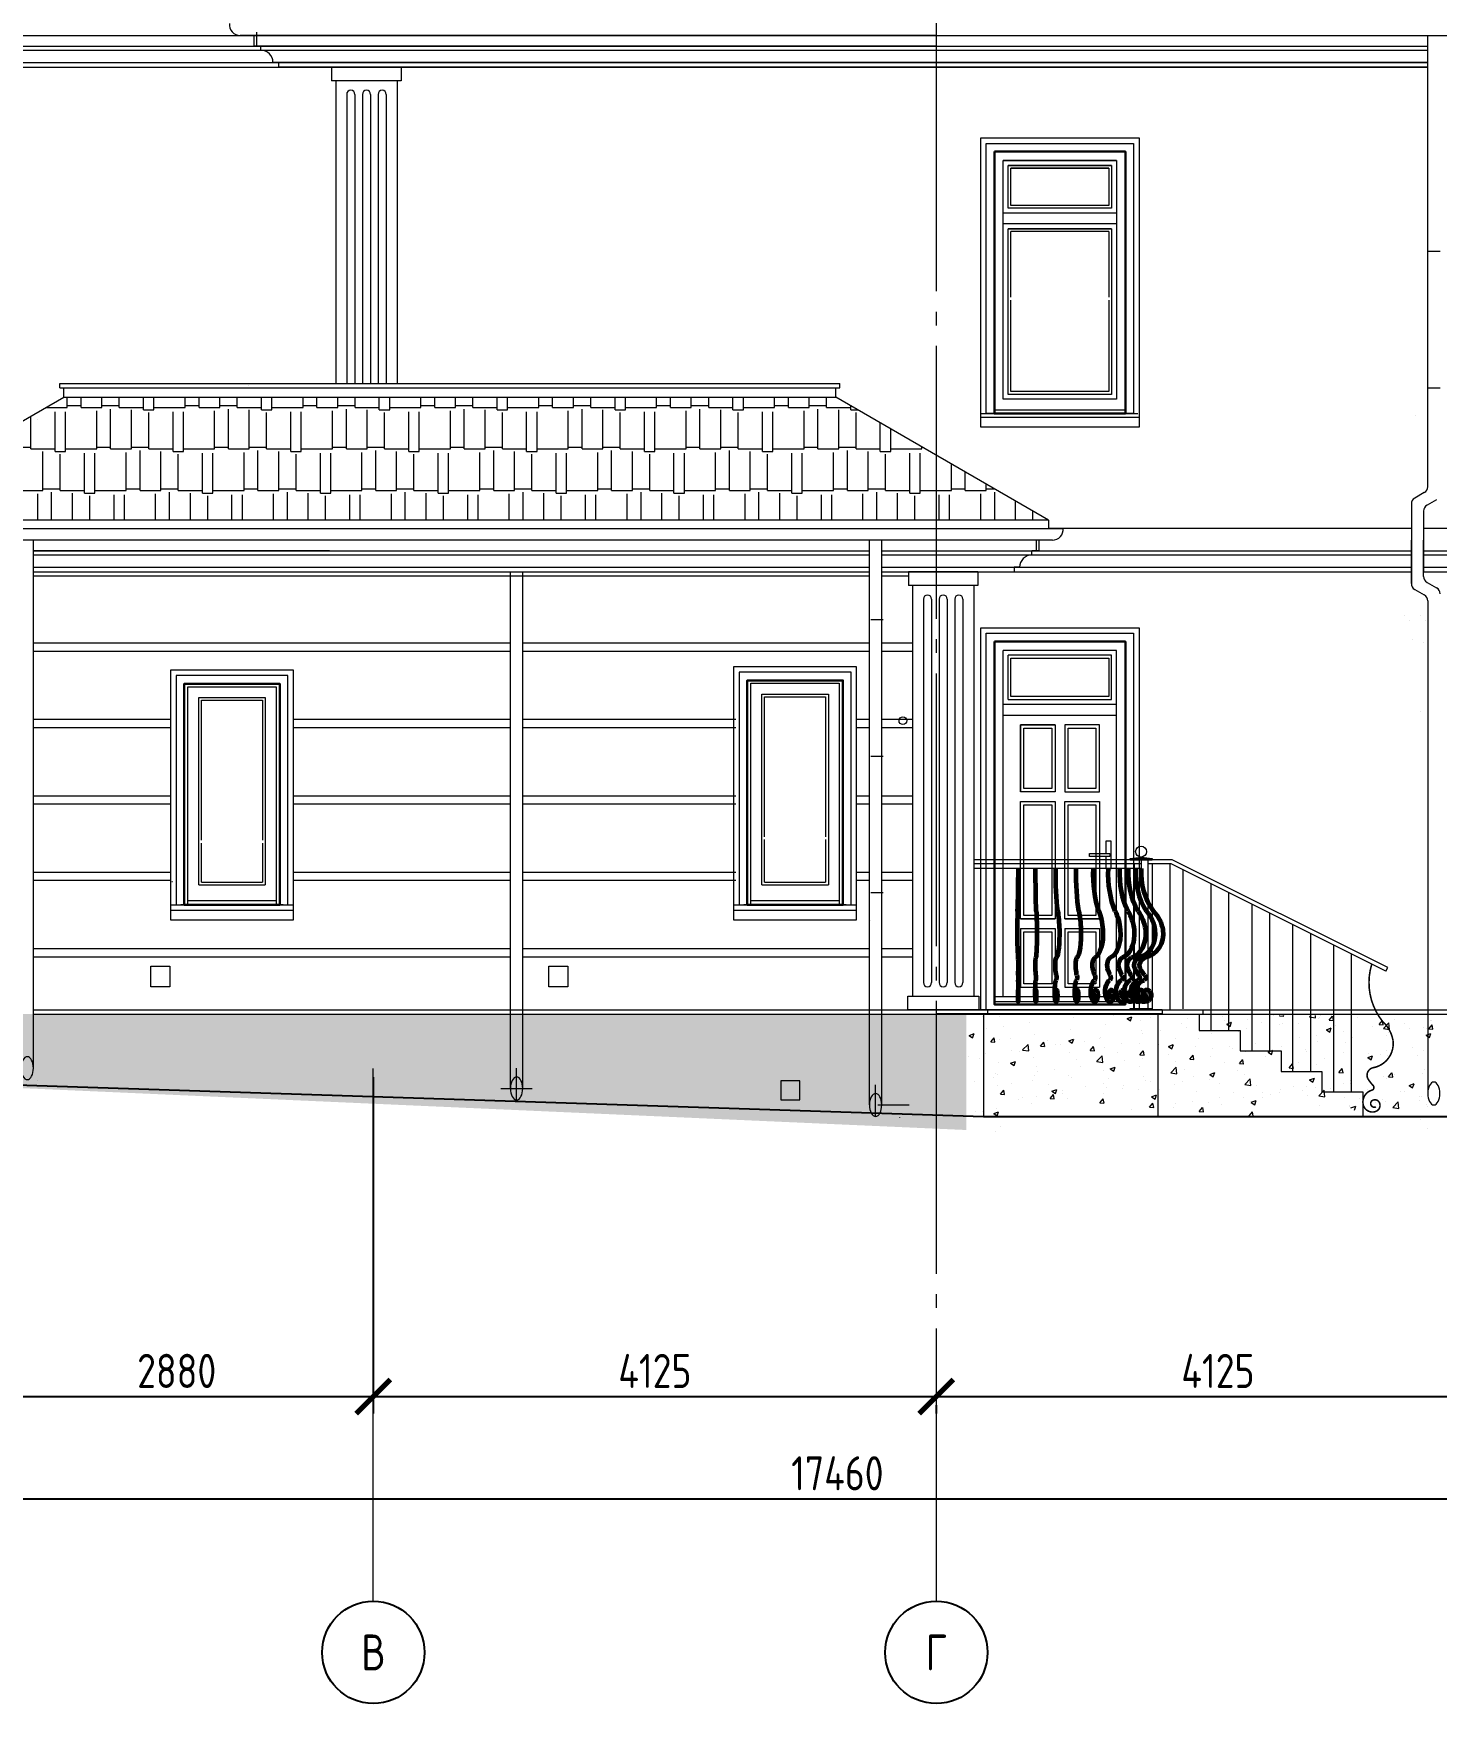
# Model space of a CAD drawing. Header units: millimetres. Extents: x -133165 to 20117, y 15722 to 63536.
# Drawn here: x -6618 to 3662, y 43231 to 55471 of the extents above; entities that cross this region are included whole.
import ezdxf
from ezdxf.enums import TextEntityAlignment as Align

# ---------------------------------------------------------------- set-up
doc = ezdxf.new("R2010")
doc.units = ezdxf.units.MM
doc.header["$PDMODE"] = 3
doc.linetypes.add('GOST2.303 5', pattern=[24, 20, -1.5, 1, -1.5])
doc.layers.get('0').update_dxf_attribs({"lineweight": 15})
doc.layers.get('DefPoints').update_dxf_attribs({"color": 41, "lineweight": 15})
for name, color, linetype, lineweight in [('axis', 7, 'GOST2.303 5', 9), ('doors', 32, 'Continuous', 15), ('friz', 173, 'Continuous', 15), ('wall', 5, 'Continuous', 60)]:
    doc.layers.add(name, color=color, linetype=linetype, lineweight=lineweight)
doc.layers.add('dim', color=250, linetype='Continuous')
doc.styles.add('GOST 2.304', font='CS_Gost2304.shx')
doc.dimstyles.new('SPDS', dxfattribs={"dimscale": 50, "dimtxt": 2.5, "dimasz": 2.5, "dimexe": 1.25, "dimexo": 0.625, "dimtad": 1, "dimdec": 0, "dimrnd": 0.001, "dimtxsty": 'GOST 2.304', "dimblk": 'ARCHTICK', "dimcen": 2.5, "dimdle": 2, "dimadec": 4, "dimazin": 2, "dimtfac": 0.75, "dimtdec": 0, "dimtmove": 1, "dimatfit": 3, "dimfxl": 1, "dimtolj": 1, "dimarcsym": 0})
pattern_1 = [(0, (-12961.47, 0), (647.7, 304.8), [152.4, -127, 177.8, -76.2, 228.6, -101.6]), (0, (-12809.07, 12.7), (647.7, 304.8), [127, -482.6, 101.6, -152.4]), (0, (-12504.27, -19.05), (647.7, 304.8), [76.2, -787.4]), (90, (-12961.47, 0), (-215.9, 304.8), [292.1, -927.1]), (90, (-12809.07, 0), (-215.9, 304.8), [285.75, -933.45]), (90, (-12682.07, 0), (-215.9, 304.8), [266.7, -952.5]), (90, (-12504.27, -19.05), (-215.9, 304.8), [292.1, -927.1]), (90, (-12428.07, -19.05), (-215.9, 304.8), [292.1, -927.1]), (90, (-12199.47, 0), (-215.9, 304.8), [279.4, -939.8])]

# ---------------------------------------------------------------- blocks, each defined once
blk = doc.blocks.new('_ArchTick')
at = {"color": 0, "linetype": 'ByBlock', "const_width": 0.15}
blk.add_lwpolyline([(-0.5, -0.5), (0.5, 0.5)], dxfattribs=at)
blk = doc.blocks.new('*D253')
at = {"layer": 'DefPoints', "color": 0, "lineweight": 0, "ltscale": 10}
for p in [(-3, 45481), (4122, 45481), (4122, 45481)]:
    blk.add_point(p, dxfattribs=at)
at = {"layer": 'dim', "color": 0, "lineweight": -2, "ltscale": 10}
for p, q in [((4122, 45544), (4122, 45606)), ((-203, 45481), (4322, 45481)), ((-3, 45419), (-3, 45356))]:
    blk.add_line(p, q, dxfattribs=at)
at = {"layer": 'dim', "color": 0, "lineweight": -2, "ltscale": 10, "xscale": 250, "yscale": 250, "zscale": 250, "rotation": 180}
blk.add_blockref('_ArchTick', (-3, 45481), dxfattribs=at)
at = {"layer": 'dim', "color": 0, "lineweight": -2, "ltscale": 10, "xscale": 250, "yscale": 250, "zscale": 250}
blk.add_blockref('_ArchTick', (4122, 45481), dxfattribs=at)
at = {"layer": 'dim', "color": 0, "ltscale": 10, "insert": (2060, 45669), "char_height": 250, "attachment_point": 5, "style": 'GOST 2.304'}
blk.add_mtext('\\A1;4125', dxfattribs=at)
blk = doc.blocks.new('A$C5A567AD7')
at = {"layer": 'wall', "color": 251, "ltscale": 100, "const_width": 10}
blk.add_lwpolyline([(89, 0, -0.185604), (4, -272, 0.164154), (-63, -391, 0.401799), (62, -567, -0.487781), (98, -637, -0.054114), (65, -680, 0.566041), (70, -710, -0.405124), (127, -804, -0.498628), (39, -842, -0.46591), (30, -781, -0.316922), (68, -776, -0.956284), (45, -817)], format="xyb", dxfattribs=at)
blk = doc.blocks.new('*D254')
at = {"layer": 'DefPoints', "color": 0, "lineweight": 0, "ltscale": 10}
for p in [(-7008, 46636), (-4128, 45481), (-4128, 45481)]:
    blk.add_point(p, dxfattribs=at)
at = {"layer": 'dim', "color": 0, "lineweight": -2, "ltscale": 10}
for p, q in [((-7008, 46573), (-7008, 45356)), ((-7208, 45481), (-3928, 45481)), ((-4128, 45419), (-4128, 45356))]:
    blk.add_line(p, q, dxfattribs=at)
at = {"layer": 'dim', "color": 0, "lineweight": -2, "ltscale": 10, "xscale": 250, "yscale": 250, "zscale": 250, "rotation": 180}
blk.add_blockref('_ArchTick', (-7008, 45481), dxfattribs=at)
at = {"layer": 'dim', "color": 0, "lineweight": -2, "ltscale": 10, "xscale": 250, "yscale": 250, "zscale": 250}
blk.add_blockref('_ArchTick', (-4128, 45481), dxfattribs=at)
at = {"layer": 'dim', "color": 0, "ltscale": 10, "insert": (-5568, 45669), "char_height": 250, "attachment_point": 5, "style": 'GOST 2.304'}
blk.add_mtext('\\A1;2880', dxfattribs=at)
blk = doc.blocks.new('*D255')
at = {"layer": 'DefPoints', "color": 0, "lineweight": 0, "ltscale": 10}
for p in [(-4128, 47885), (-3, 45481), (-3, 45481)]:
    blk.add_point(p, dxfattribs=at)
at = {"layer": 'dim', "color": 0, "lineweight": -2, "ltscale": 10}
for p, q in [((-4128, 47822), (-4128, 45356)), ((-4328, 45481), (197, 45481)), ((-3, 45419), (-3, 45356))]:
    blk.add_line(p, q, dxfattribs=at)
at = {"layer": 'dim', "color": 0, "lineweight": -2, "ltscale": 10, "xscale": 250, "yscale": 250, "zscale": 250, "rotation": 180}
blk.add_blockref('_ArchTick', (-4128, 45481), dxfattribs=at)
at = {"layer": 'dim', "color": 0, "lineweight": -2, "ltscale": 10, "xscale": 250, "yscale": 250, "zscale": 250}
blk.add_blockref('_ArchTick', (-3, 45481), dxfattribs=at)
at = {"layer": 'dim', "color": 0, "ltscale": 10, "insert": (-2065, 45669), "char_height": 250, "attachment_point": 5, "style": 'GOST 2.304'}
blk.add_mtext('\\A1;4125', dxfattribs=at)
blk = doc.blocks.new('*D945')
at = {"layer": 'DefPoints', "color": 0, "lineweight": 0, "ltscale": 10}
for p in [(-9458, 44731), (8002, 44731), (8002, 43981)]:
    blk.add_point(p, dxfattribs=at)
at = {"layer": 'dim', "color": 0, "lineweight": -2, "ltscale": 10}
for p, q in [((-9458, 44794), (-9458, 44856)), ((8002, 44044), (8002, 44856)), ((-9658, 44731), (8202, 44731))]:
    blk.add_line(p, q, dxfattribs=at)
at = {"layer": 'dim', "color": 0, "lineweight": -2, "ltscale": 10, "xscale": 250, "yscale": 250, "zscale": 250, "rotation": 180}
blk.add_blockref('_ArchTick', (-9458, 44731), dxfattribs=at)
at = {"layer": 'dim', "color": 0, "lineweight": -2, "ltscale": 10, "xscale": 250, "yscale": 250, "zscale": 250}
blk.add_blockref('_ArchTick', (8002, 44731), dxfattribs=at)
at = {"layer": 'dim', "color": 0, "ltscale": 10, "insert": (-728, 44919), "char_height": 250, "attachment_point": 5, "style": 'GOST 2.304'}
blk.add_mtext('\\A1;17460', dxfattribs=at)

msp = doc.modelspace()

# ---------------------------------------------------------------- hatches: boundary and pattern name
at = {"ltscale": 10}
h = msp.add_hatch(dxfattribs=at)
h.set_pattern_fill('AR-RSHKE', color=256, style=0)
h.set_pattern_definition(pattern_1)
h.paths.add_polyline_path([(-2.8, 52378.8), (-740.4, 52804.6), (-4127.8, 52804.6), (-4127.8, 51905), (-2.8, 51905)])
h.paths.add_polyline_path([(-4127.8, 52804.6), (-6395.1, 52804.6), (-7007.8, 52450.9), (-7007.8, 51905), (-4127.8, 51905)])
h.paths.add_polyline_path([(-7007.8, 52401.6), (-7007.8, 52450.9), (-7921.7, 51923.3, -0.1284951), (-7934.8, 51915.7), (-7953.4, 51905), (-7007.8, 51905)])
h = msp.add_hatch(dxfattribs=at)
h.set_pattern_fill('AR-RSHKE', color=256, style=0)
h.set_pattern_definition(pattern_1)
h.paths.add_polyline_path([(-2.8, 52378.8), (-2.8, 51905), (817.9, 51905)])
h = msp.add_hatch(dxfattribs=at)
h.set_pattern_fill('AR-CONC', color=256, scale=2, style=0)
h.set_pattern_definition([(50, (422576.04, -0.0007), (364.36934, -31.87817), [38.1, -419.1]), (355, (422576.04, -0.0007), (-70.48565, 382.1133), [30.48, -335.28]), (100.451, (422606.4, -2.66), (293.885, 350.23338), [32.38, -356.18]), (46.1842, (422576.04, 101.6), (542.1581, -84.08466), [57.15, -628.65]), (96.6356, (422621.2, 94.6), (474.8085, 494.8511), [48.57, -534.27]), (351.184, (422576.04, 101.6), (474.8092, 494.8502), [45.72, -502.92]), (21, (422626.84, 76.2), (303.22976, -204.53104), [38.1, -419.1]), (326, (422626.84, 76.2), (123.60406, 368.37593), [30.48, -335.28]), (71.4514, (422652.1, 59.16), (426.83298, 163.84572), [32.38, -356.18]), (37.5, (422576.04, -0.0007), (6.177207, 169.110078), [0, -331.216, 0, -340.36, 0, -336.55]), (7.5, (422576.04, -0.0007), (133.639325, 200.36115), [0, -194.056, 0, -323.596, 0, -128.27]), (327.5, (422462.76, -0.0007), (271.18119, -11.45749), [0, -127, 0, -396.24, 0, -525.78]), (317.5, (422411.96, -0.0007), (296.25836, 50.85298), [0, -165.1, 0, -263.144, 0, -373.38])])
h.paths.add_polyline_path([(-8352.8, 48284.6), (217.2, 48284.6), (217.2, 47434.6), (-8352.8, 47814.7)])

# ---------------------------------------------------------------- linework, layer by layer
for p, q in [((-8882.8, 55456.7), (10192.9, 55456.7)), ((-2.8, 55456.7), (-5102.9, 55456.7)), ((-5002.8, 55456.7), (-5002.8, 55378.2)), ((-4982.8, 55479.8), (-4982.8, 55378.2)), ((-52.8, 55456.7), (10122.2, 55456.7)), ((3596.9, 52149.3), (3596.9, 55456.7)), ((-8892.9, 55348.2), (3596.9, 55348.2)), ((-8832.8, 55378.2), (3596.9, 55378.2)), ((-2.8, 55378.2), (-5002.8, 55378.2)), ((-4952.8, 55348.2), (-4952.8, 55378.2)), ((-4952.7, 55348.2), (3596.9, 55348.2)), ((-2.8, 55378.2), (3596.9, 55378.2)), ((-2.8, 55378.2), (3596.9, 55378.2)), ((-10252.8, 55258.2), (3596.9, 55258.2)), ((-10252.8, 55224.2), (3596.9, 55224.2)), ((-4862.8, 55258.2), (-4822.8, 55258.2)), ((-2.8, 55258.2), (-4862.8, 55258.2)), ((-4822.8, 55258.2), (-4822.8, 55224.2)), ((-4822.8, 55258.2), (-4822.8, 55258.2)), ((3596.9, 55224.2), (-4822.8, 55224.2)), ((-4432.8, 55224.2), (-4432.8, 55124.2)), ((-3922.8, 55224.2), (-4432.8, 55224.2)), ((-3922.8, 55224.2), (-3922.8, 55124.2)), ((-2.8, 55258.2), (3596.9, 55258.2)), ((-2.8, 55258.2), (3596.9, 55258.2)), ((3596.9, 55258.2), (-2.8, 55258.2)), ((-3922.8, 55124.2), (-4432.8, 55124.2)), ((-4402.8, 55124.2), (-4402.8, 52904.6)), ((-3952.8, 55124.2), (-3952.8, 52904.6)), ((-4322.8, 55024.2), (-4322.8, 52904.6)), ((-4262.8, 55024.2), (-4262.8, 52904.6)), ((-4207.8, 55024.2), (-4207.8, 52904.6)), ((-4147.8, 55024.2), (-4147.8, 52904.6)), ((-4092.8, 55024.2), (-4092.8, 52904.6)), ((-4032.8, 55024.2), (-4032.8, 52904.6)), ((3686.9, 53871.9), (3596.9, 53871.9)), ((-6425.1, 52904.6), (-710.4, 52904.6)), ((-6425.1, 52874.6), (-6425.1, 52904.6)), ((-5043.9, 52893.7), (-5043.9, 52893.7)), ((-710.4, 52874.6), (-710.4, 52904.6)), ((-7953.4, 51905), (-6395.1, 52804.6)), ((-6425.1, 52874.6), (-710.4, 52874.6)), ((-6395.1, 52804.6), (-6395.1, 52874.6)), ((-6395.1, 52804.6), (-740.4, 52804.6)), ((-740.4, 52804.6), (-740.4, 52874.6)), ((817.9, 51905), (-740.4, 52804.6)), ((3686.9, 52871.9), (3596.9, 52871.9)), ((-6590, 52639.7), (-6590, 52639.2)), ((322.2, 52684.6), (1472.2, 52684.6)), ((322.2, 52659.6), (1482.2, 52659.6)), ((3506.6, 52669.2), (3506.6, 52669.2)), ((3476.9, 52022.2), (3476.9, 51439.4)), ((3571.9, 52106), (3501.9, 52065.5)), ((3661.9, 52054), (3591.9, 52013.6)), ((817.9, 51905), (-7953.4, 51905)), ((817.9, 51905), (817.9, 51843.6)), ((3566.9, 51970.3), (3566.9, 51524.6)), ((-8522.8, 51843.6), (817.9, 51843.6)), ((-8061.4, 51843.6), (925.8, 51843.6)), ((817.9, 51844.6), (3476.9, 51844.6)), ((3566.9, 51844.6), (4501.9, 51844.6)), ((847.3, 51757.1), (-7982.9, 51757.1)), ((-6617.8, 47888), (-6617.8, 51757.1)), ((-4447.8, 51678.6), (-6617.8, 51678.6)), ((-6617.8, 51678.6), (-492.8, 51678.6)), ((-6617.8, 51678.6), (-492.8, 51678.6)), ((-492.8, 47618.4), (-492.8, 51757.1)), ((-492.8, 47888), (-492.8, 51757.1)), ((-402.8, 47618.4), (-402.8, 51757.1)), ((-402.8, 47888), (-402.8, 51757.1)), ((-402.8, 51678.6), (3476.9, 51678.6)), ((-402.8, 51678.6), (-392.8, 51678.6)), ((-402.8, 51678.6), (747.2, 51678.6)), ((747.2, 51678.6), (697.2, 51678.6)), ((697.2, 51648.6), (697.2, 51678.6)), ((727.2, 51757.1), (727.2, 51678.6)), ((747.2, 51757.1), (747.2, 51678.6)), ((3476.9, 51439.4), (3476.9, 51757.1)), ((3566.9, 51491.4), (3566.9, 51757.1)), ((3566.9, 51678.6), (4451.9, 51678.6)), ((-6617.8, 51648.6), (-492.8, 51648.6)), ((-6617.8, 51648.6), (-492.8, 51648.6)), ((-6617.8, 51558.6), (-492.8, 51558.6)), ((-6617.8, 51558.6), (-492.8, 51558.6)), ((-402.8, 51648.6), (3476.9, 51648.6)), ((-402.8, 51648.6), (-392.8, 51648.6)), ((-402.8, 51648.6), (697.2, 51648.6)), ((-402.8, 51558.6), (3476.9, 51558.6)), ((-402.8, 51558.6), (-392.8, 51558.6)), ((-402.8, 51558.6), (607.2, 51558.6)), ((607.2, 51558.6), (567.2, 51558.6)), ((567.2, 51558.6), (567.2, 51524.6)), ((567.2, 51558.6), (607.2, 51558.6)), ((567.2, 51558.6), (567.2, 51558.6)), ((677.2, 51648.6), (677.2, 51648.6)), ((3566.9, 51648.6), (4451.9, 51648.6)), ((3566.9, 51558.6), (4361.9, 51558.6)), ((-6617.8, 51524.6), (-492.8, 51524.6)), ((-492.8, 51494.6), (-6617.8, 51494.6)), ((-3122.8, 47737.9), (-3122.8, 51524.6)), ((-3032.8, 47737.9), (-3032.8, 51524.6)), ((-402.8, 51524.6), (3476.9, 51524.6)), ((-402.8, 51524.6), (567.2, 51524.6)), ((-207.8, 51494.6), (-402.8, 51494.6)), ((-392.8, 51494.6), (-402.8, 51494.6)), ((-207.8, 51524.6), (-207.8, 51424.6)), ((302.2, 51524.6), (-207.8, 51524.6)), ((302.2, 51424.6), (-207.8, 51424.6)), ((-177.8, 51424.6), (-177.8, 48414.6)), ((272.2, 51424.6), (272.2, 48414.6)), ((302.2, 51524.6), (302.2, 51424.6)), ((3566.9, 51524.6), (4321.9, 51524.6)), ((3591.9, 51448.1), (3661.9, 51407.7)), ((-97.8, 51324.6), (-97.8, 48514.6)), ((-37.8, 51324.6), (-37.8, 48514.6)), ((17.2, 51324.6), (17.2, 48514.6)), ((77.2, 51324.6), (77.2, 48514.6)), ((132.2, 51324.6), (132.2, 48514.6)), ((192.2, 51324.6), (192.2, 48514.6)), ((3501.9, 51396.1), (3571.9, 51355.7)), ((3596.9, 51312.4), (3596.9, 48314.6)), ((-392.8, 51172.3), (-482.8, 51172.3)), ((3424.9, 51204.4), (3424.9, 51204.4)), ((3462, 51169.3), (3462, 51169.3)), ((3544.9, 51204.4), (3544.9, 51204.4)), ((3582, 51169.3), (3582, 51169.3)), ((-6617.8, 51004.6), (-3122.8, 51004.6)), ((-6617.8, 50944.6), (-3122.8, 50944.6)), ((-3032.8, 51004.6), (-492.8, 51004.6)), ((-3032.8, 50944.6), (-492.8, 50944.6)), ((-1554.6, 51004.6), (-492.8, 51004.6)), ((-602.8, 50944.6), (-492.8, 50944.6)), ((-402.8, 51004.6), (-177.8, 51004.6)), ((-402.8, 51004.6), (-392.8, 51004.6)), ((-402.8, 51004.6), (-392.8, 51004.6)), ((-402.8, 50944.6), (-177.8, 50944.6)), ((-402.8, 50944.6), (-392.8, 50944.6)), ((-402.8, 50944.6), (-392.8, 50944.6)), ((-302.8, 51004.6), (-177.8, 51004.6)), ((-302.8, 50944.6), (-177.8, 50944.6)), ((3483.7, 51029.4), (3483.7, 51029.4)), ((3562.8, 51008.9), (3562.8, 51008.9)), ((3603.7, 51029.4), (3603.7, 51029.4)), ((-6617.8, 50444.6), (-5612.8, 50444.6)), ((-4712.8, 50444.6), (-3122.8, 50444.6)), ((-3032.8, 50444.6), (-1472.8, 50444.6)), ((-587.8, 50444.6), (-492.8, 50444.6)), ((-402.8, 50444.6), (-177.8, 50444.6)), ((-402.8, 50444.6), (-392.8, 50444.6)), ((3544.3, 50501.5), (3544.3, 50501.5)), ((3596.2, 50438.6), (3596.2, 50438.6)), ((-6617.8, 50384.6), (-5612.8, 50384.6)), ((-4712.8, 50384.6), (-3122.8, 50384.6)), ((-3032.8, 50384.6), (-1472.8, 50384.6)), ((-587.8, 50384.6), (-492.8, 50384.6)), ((-402.8, 50384.6), (-177.8, 50384.6)), ((-402.8, 50384.6), (-392.8, 50384.6)), ((-392.8, 50172.3), (-482.8, 50172.3)), ((-6617.8, 49884.6), (-5612.8, 49884.6)), ((-6617.8, 49824.6), (-5612.8, 49824.6)), ((-4712.8, 49884.6), (-3122.8, 49884.6)), ((-4712.8, 49824.6), (-3122.8, 49824.6)), ((-3032.8, 49884.6), (-1472.8, 49884.6)), ((-3032.8, 49824.6), (-1472.8, 49824.6)), ((-587.8, 49884.6), (-492.8, 49884.6)), ((-587.8, 49824.6), (-492.8, 49824.6)), ((-402.8, 49884.6), (-177.8, 49884.6)), ((-402.8, 49884.6), (-392.8, 49884.6)), ((-402.8, 49824.6), (-177.8, 49824.6)), ((-402.8, 49824.6), (-392.8, 49824.6)), ((1547.2, 49414.9), (272.2, 49414.9)), ((1497.2, 49384.9), (272.2, 49384.9)), ((1497.2, 49350.2, -3.5), (272.2, 49350.2, -3.5)), ((1417.2, 49424.9), (1497.2, 49434.9)), ((1417.2, 49424.9), (1577.2, 49424.9)), ((1417.2, 49414.9), (1417.2, 49424.9)), ((1417.2, 49414.9), (1577.2, 49414.9)), ((1447.2, 49384.9), (1447.2, 48324.9)), ((1497.2, 49414.9), (1497.2, 49350.2)), ((1500.2, 49434.9), (1577.2, 49424.9)), ((1547.2, 49414.9), (1547.2, 48324.9)), ((1724.7, 49414.9), (1549.2, 49414.9)), ((1717.6, 49384.9), (1549.2, 49384.9)), ((1577.2, 49414.9), (1577.2, 49424.9)), ((1577.2, 49384.9), (1577.2, 48314.6)), ((1707.2, 49384.9), (1707.2, 48314.6)), ((3290.7, 48598.4), (1717.6, 49384.9)), ((3303.8, 48625.4), (1724.7, 49414.9)), ((1804, 49341.8), (1804, 48323.7)), ((-6617.8, 49324.6), (-5612.8, 49324.6)), ((-6617.8, 49264.6), (-5612.8, 49264.6)), ((-5597.8, 49254.6), (-5602.8, 49254.6)), ((-4712.8, 49324.6), (-3860.2, 49324.6)), ((-4712.8, 49324.6), (-3122.8, 49324.6)), ((-4712.8, 49264.6), (-3860.2, 49264.6)), ((-4712.8, 49264.6), (-3122.8, 49264.6)), ((-3032.8, 49324.6), (-1472.8, 49324.6)), ((-3032.8, 49264.6), (-1472.8, 49264.6)), ((-587.8, 49324.6), (-492.8, 49324.6)), ((-587.8, 49264.6), (-492.8, 49264.6)), ((-402.8, 49324.6), (-177.8, 49324.6)), ((-402.8, 49324.6), (-392.8, 49324.6)), ((-402.8, 49264.6), (-177.8, 49264.6)), ((-402.8, 49264.6), (-392.8, 49264.6)), ((2007.2, 49240.1), (2007.2, 48164.6)), ((-5612.8, 49084.6), (-4712.8, 49084.6)), ((-5512.7, 49084.6), (-4792.7, 49084.6)), ((-1487.8, 49084.6), (-587.8, 49084.6)), ((-1387.7, 49084.6), (-667.7, 49084.6)), ((-392.8, 49172.3), (-482.8, 49172.3)), ((272.2, 49094.6), (272.2, 48414.6)), ((2137.2, 49175.1), (2137.2, 48164.6)), ((2307.2, 49090.1), (2307.2, 48014.6)), ((-5612.8, 49044.6), (-4712.8, 49044.6)), ((-5612.8, 48974.6), (-4712.8, 48974.6)), ((-1487.8, 49044.6), (-587.8, 49044.6)), ((-1487.8, 48974.6), (-587.8, 48974.6)), ((-1472.8, 48974.6), (-602.8, 48974.6)), ((-483, 48969.6), (-483, 48969.6)), ((2437.2, 49025.1), (2437.2, 48014.6)), ((2607.2, 48940.1), (2607.2, 47864.6)), ((2737.2, 48875.1), (2737.2, 47864.6)), ((-6617.8, 48764.6), (-3122.8, 48764.6)), ((-6617.8, 48764.6), (-3860.2, 48764.6)), ((-3032.8, 48764.6), (-492.8, 48764.6)), ((-402.8, 48764.6), (-177.8, 48764.6)), ((-402.8, 48764.6), (-392.8, 48764.6)), ((2907.2, 48790.1), (2907.2, 47714.6)), ((3037.2, 48725.1), (3037.2, 47714.6)), ((-6617.8, 48704.6), (-3122.8, 48704.6)), ((-6617.8, 48704.6), (-3860.2, 48704.6)), ((-3032.8, 48704.6), (-492.8, 48704.6)), ((-402.8, 48704.6), (-177.8, 48704.6)), ((-402.8, 48704.6), (-392.8, 48704.6)), ((3290.7, 48598.4), (3303.8, 48625.4)), ((-6617.8, 48314.6), (372.2, 48314.6)), ((-6617.8, 48314.6), (-6587.8, 48314.6)), ((-6617.8, 48284.6), (372.2, 48284.6)), ((-6617.8, 48284.6), (-6587.8, 48284.6)), ((-2.8, 48314.6), (11407.3, 48314.6)), ((1652.2, 48284.9), (-2.8, 48284.9)), ((-2.8, 48284.6), (9562.2, 48284.6)), ((1652.2, 48314.9), (27.2, 48314.9)), ((333.4, 48264), (333.4, 48264)), ((342.2, 48284.6), (342.2, 47534.6)), ((372.2, 48314.6), (372.2, 48284.6)), ((462.5, 48270.1), (462.5, 48270.1)), ((1003.5, 48261.4), (1003.5, 48261.4)), ((1292.6, 48271.2), (1292.6, 48271.2)), ((1394.4, 48251.1), (1430, 48264.7)), ((1394.5, 48251), (1419.8, 48233.9)), ((1419.8, 48233.9), (1430.1, 48264.6)), ((1494.2, 48239.8), (1494.2, 48239.8)), ((1542.2, 48284.9), (1572.2, 48284.9)), ((1563.7, 48259.8), (1563.7, 48259.8)), ((1622.2, 47534.6), (1622.2, 48284.9)), ((1652.2, 48314.9), (1652.2, 48284.9)), ((1834.9, 48248.3), (1834.9, 48248.3)), ((1922.2, 48284.6), (1922.2, 48164.6)), ((1922.2, 48284.6), (1952.2, 48284.6)), ((1952.2, 48284.6), (1952.2, 48314.6)), ((2089.9, 48266), (2089.9, 48266)), ((2106.1, 48236.9), (2106.1, 48236.9)), ((2150.6, 48229.6), (2150.6, 48229.6)), ((2277.8, 48246.4), (2277.8, 48246.4)), ((2377.3, 48225.4), (2377.3, 48225.4)), ((2470.2, 48271.7), (2470.2, 48271.7)), ((2511.4, 48271.3), (2513.7, 48274.1)), ((2511.5, 48271.2), (2541.8, 48268.6)), ((2542.2, 48268.5), (2541.2, 48274.1)), ((2730.7, 48263.6), (2740.8, 48274.1)), ((2730.8, 48263.5), (2776, 48256.5)), ((2775.9, 48256.5), (2773.9, 48274.1)), ((2793.9, 48251), (2793.9, 48251)), ((2804.2, 48256.2), (2804.2, 48256.2)), ((2812.5, 48270.7), (2812.5, 48270.7)), ((2875.8, 48239.4), (2900.2, 48268.6)), ((2875.8, 48239.4), (2906.2, 48236.7)), ((2906.6, 48236.6), (2900.7, 48268.5)), ((3083.7, 48259.3), (3083.7, 48259.3)), ((3240.1, 48207.5), (3264.6, 48236.7)), ((3270.9, 48204.7), (3265, 48236.6)), ((3354.9, 48247.8), (3354.9, 48247.8)), ((3596.9, 48322.7), (3596.9, 47702.1)), ((3617.3, 48240), (3617.3, 48240)), ((3626.1, 48236.4), (3626.1, 48236.4)), ((237.5, 48127.9), (273.1, 48141.6)), ((237.6, 48127.8), (262.9, 48110.8)), ((262.9, 48110.8), (273.2, 48141.5)), ((270.8, 48115.6), (270.8, 48115.6)), ((363.1, 48177.1), (363.1, 48177.1)), ((395.7, 48080.4), (420.1, 48109.6)), ((426.5, 48077.7), (420.6, 48109.5)), ((490.2, 48193.8), (490.2, 48193.8)), ((542, 48104.2), (542, 48104.2)), ((682.6, 48219.1), (682.6, 48219.1)), ((712.9, 48133.5), (712.9, 48133.5)), ((976.7, 48171.6), (976.7, 48171.6)), ((1189.4, 48103.1), (1189.4, 48103.1)), ((1201.2, 48113.5), (1201.2, 48113.5)), ((1237.6, 48207.3), (1237.6, 48207.3)), ((1497.4, 48164.3), (1497.4, 48164.3)), ((1510.2, 48145.3), (1510.2, 48145.3)), ((1637.4, 48162.1), (1637.4, 48162.1)), ((1751.8, 48108.8), (1751.8, 48108.8)), ((1793.7, 48215.2), (1793.7, 48215.2)), ((1829.8, 48187.4), (1829.8, 48187.4)), ((1915.4, 48103.7), (1915.4, 48103.7)), ((1922.2, 48164.6), (2222.2, 48164.6)), ((2012.7, 48144.6), (2012.7, 48144.6)), ((2124.5, 48210.4), (2160, 48224.1)), ((2124.6, 48210.3), (2149.8, 48193.2)), ((2149.9, 48193.2), (2160.2, 48223.9)), ((2211.7, 48154.5), (2211.7, 48154.5)), ((2222.2, 48164.6), (2222.2, 48014.6)), ((2269.2, 48177.1), (2269.2, 48177.1)), ((2507.9, 48205.4), (2507.9, 48205.4)), ((2533.1, 48215.2), (2533.1, 48215.2)), ((2648.5, 48213.9), (2648.5, 48213.9)), ((2657.4, 48113.6), (2657.4, 48113.6)), ((2784.6, 48130.3), (2784.6, 48130.3)), ((2854.5, 48169.7), (2890.1, 48183.4)), ((2854.6, 48169.6), (2879.9, 48152.6)), ((2879.9, 48152.6), (2890.2, 48183.3)), ((2919.6, 48202.5), (2919.6, 48202.5)), ((2976.9, 48155.7), (2976.9, 48155.7)), ((3044.3, 48114.4), (3044.3, 48114.4)), ((3190.8, 48191), (3190.8, 48191)), ((3240.2, 48207.5), (3270.6, 48204.8)), ((3272.9, 48179.5), (3312.4, 48220.8)), ((3273, 48179.4), (3318.1, 48172.4)), ((3294.5, 48129.3), (3294.5, 48129.3)), ((3297.8, 48197.9), (3297.8, 48197.9)), ((3308.2, 48152.5), (3308.2, 48152.5)), ((3318.1, 48172.4), (3312.5, 48220.6)), ((3424.9, 48214.6), (3424.9, 48214.6)), ((3462, 48179.6), (3462, 48179.6)), ((3569, 48188.2), (3569, 48188.2)), ((3584.6, 48129), (3620.2, 48142.7)), ((3584.7, 48128.9), (3610, 48111.9)), ((3590.7, 48180.1), (3590.7, 48180.1)), ((3604.5, 48175.7), (3629, 48204.8)), ((3604.6, 48175.6), (3634.9, 48173)), ((3610, 48111.9), (3620.3, 48142.6)), ((3635.3, 48172.9), (3629.4, 48204.7)), ((356.6, 47993.5), (356.6, 47993.5)), ((395.7, 48080.4), (426.1, 48077.7)), ((456.3, 48100.9), (456.3, 48100.9)), ((549, 48018.8), (549, 48018.8)), ((608.7, 48011.8), (608.7, 48011.8)), ((629.4, 48021), (669, 48062.2)), ((629.5, 48020.9), (674.7, 48013.9)), ((674.6, 48013.9), (669, 48062.1)), ((760, 48048.6), (784.5, 48077.8)), ((760.1, 48048.5), (790.5, 48045.9)), ((790.8, 48045.8), (785, 48077.6)), ((813.2, 48092.7), (813.2, 48092.7)), ((869.8, 48061), (869.8, 48061)), ((904.9, 48062.6), (904.9, 48062.6)), ((967.6, 48087.2), (1003.1, 48100.9)), ((967.7, 48087.1), (992.9, 48070.1)), ((970.6, 48002.4), (970.6, 48002.4)), ((993, 48070.1), (1003.3, 48100.8)), ((997, 48077.8), (997, 48077.8)), ((1084.4, 48081.2), (1084.4, 48081.2)), ((1124.4, 48016.7), (1148.9, 48045.9)), ((1124.5, 48016.6), (1154.8, 48014)), ((1155.2, 48013.9), (1149.3, 48045.8)), ((1231.4, 48038.2), (1231.4, 48038.2)), ((1322.9, 48001.9), (1322.9, 48001.9)), ((1355.6, 48069.8), (1355.6, 48069.8)), ((1488, 48070.7), (1488, 48070.7)), ((1488.8, 47984.8), (1513.3, 48014)), ((1488.8, 47984.8), (1519.2, 47982.1)), ((1519.6, 47982), (1513.7, 48013.9)), ((1619.2, 48052.8), (1619.2, 48052.8)), ((1626.7, 48058.3), (1626.7, 48058.3)), ((1696.2, 47987), (1696.2, 47987)), ((1697.6, 48046.6), (1733.2, 48060.2)), ((1697.7, 48046.4), (1723, 48029.4)), ((1723.1, 48029.4), (1733.4, 48060.1)), ((1853.1, 47952.9), (1877.6, 47982.1)), ((1883.9, 47950.2), (1878.1, 47982)), ((1897.9, 48046.9), (1897.9, 48046.9)), ((2017, 48029.3), (2017, 48029.3)), ((2144.2, 48046), (2144.2, 48046)), ((2169.1, 48035.4), (2169.1, 48035.4)), ((2222.2, 48014.6), (2522.2, 48014.6)), ((2263.1, 48008), (2263.1, 48008)), ((2336.6, 48071.4), (2336.6, 48071.4)), ((2427.7, 48005.9), (2463.3, 48019.5)), ((2427.8, 48005.8), (2453.1, 47988.7)), ((2440.3, 48024), (2440.3, 48024)), ((2453.1, 47988.7), (2463.4, 48019.4)), ((2522.2, 48014.6), (2522.2, 47864.6)), ((2526.9, 48046.1), (2526.9, 48046.1)), ((2701.9, 48027.6), (2701.9, 48027.6)), ((2711.5, 48012.5), (2711.5, 48012.5)), ((2787.7, 48081.9), (2787.7, 48081.9)), ((2982.6, 48001), (2982.6, 48001)), ((2998.2, 48078.4), (2998.2, 48078.4)), ((3164.1, 47997.5), (3164.1, 47997.5)), ((3253.8, 47989.6), (3253.8, 47989.6)), ((3291.3, 48014.3), (3291.3, 48014.3)), ((3302, 47983.4), (3302, 47983.4)), ((3483.7, 48039.6), (3483.7, 48039.6)), ((3562.8, 48019.1), (3562.8, 48019.1)), ((-3077.8, 47655.3), (-3077.8, 47886.7)), ((229.4, 47976.7), (229.4, 47976.7)), ((312.4, 47960.9), (312.4, 47960.9)), ((450.1, 47931.8), (450.1, 47931.8)), ((540.7, 47923.4), (576.3, 47937.1)), ((540.8, 47923.3), (566.1, 47906.2)), ((566.2, 47906.2), (576.5, 47936.9)), ((706.7, 47964.4), (706.7, 47964.4)), ((730.4, 47900.2), (730.4, 47900.2)), ((736.2, 47860.7), (736.2, 47860.7)), ((863.4, 47877.4), (863.4, 47877.4)), ((1026.6, 47951.1), (1026.6, 47951.1)), ((1055.8, 47902.7), (1055.8, 47902.7)), ((1171.6, 47936.9), (1211.2, 47978.2)), ((1171.7, 47936.8), (1216.9, 47929.8)), ((1216.8, 47929.8), (1211.2, 47978)), ((1225.2, 47869.1), (1225.2, 47869.1)), ((1270.8, 47882.7), (1306.4, 47896.4)), ((1270.9, 47882.6), (1296.2, 47865.6)), ((1296.2, 47865.5), (1306.5, 47896.2)), ((1376.6, 47945), (1376.6, 47945)), ((1481.8, 47901.6), (1481.8, 47901.6)), ((1503.8, 47961.7), (1503.8, 47961.7)), ((1713.8, 47852.8), (1753.3, 47894.1)), ((1745.6, 47939.7), (1745.6, 47939.7)), ((1758.9, 47845.7), (1753.3, 47894)), ((1813.2, 47875), (1813.2, 47875)), ((1853.2, 47952.9), (1883.6, 47950.2)), ((2006.5, 47975.5), (2006.5, 47975.5)), ((2109.4, 47925.9), (2109.4, 47925.9)), ((2202.9, 47871), (2202.9, 47871)), ((2217.5, 47921.1), (2242, 47950.2)), ((2217.6, 47921), (2247.9, 47918.4)), ((2248.3, 47918.3), (2242.4, 47950.1)), ((2405.7, 47976.7), (2405.7, 47976.7)), ((2520.7, 47877), (2520.7, 47877)), ((2522.2, 47864.6), (2822.2, 47864.6)), ((2523.7, 47913.2), (2523.7, 47913.2)), ((2581.9, 47889.2), (2606.4, 47918.4)), ((2581.9, 47889.1), (2612.3, 47886.5)), ((2612.7, 47886.4), (2606.8, 47918.2)), ((2650.9, 47930), (2650.9, 47930)), ((2781.6, 47912.7), (2781.6, 47912.7)), ((2822.2, 47864.6), (2822.2, 47714.6)), ((2843.3, 47955.3), (2843.3, 47955.3)), ((2946.2, 47857.3), (2970.7, 47886.5)), ((2977, 47854.5), (2971.2, 47886.4)), ((3038.2, 47945.3), (3038.2, 47945.3)), ((3157.8, 47965.2), (3193.3, 47978.8)), ((3157.9, 47965.1), (3183.1, 47948)), ((3183.2, 47948), (3193.5, 47978.7)), ((3525, 47978.1), (3525, 47978.1)), ((3569.7, 47877), (3569.7, 47877)), ((-6587.8, 47795.1), (-6587.8, 47794.7)), ((-3192.3, 47737.9), (-2963.2, 47737.9)), ((-447.8, 47534.6), (-447.8, 47766)), ((279, 47787.8), (279, 47787.8)), ((415.4, 47818.4), (415.4, 47818.4)), ((434.1, 47849.4), (434.1, 47849.4)), ((443.1, 47844.6), (443.1, 47844.6)), ((443.9, 47762.7), (443.9, 47762.7)), ((550.2, 47776.3), (550.2, 47776.3)), ((700.5, 47795.2), (700.5, 47795.2)), ((714.3, 47833.1), (714.3, 47833.1)), ((821.4, 47764.9), (821.4, 47764.9)), ((964.4, 47833.3), (964.4, 47833.3)), ((985.5, 47821.7), (985.5, 47821.7)), ((1092.6, 47753.4), (1092.6, 47753.4)), ((1220.7, 47773.3), (1220.7, 47773.3)), ((1242.9, 47744.6), (1242.9, 47744.6)), ((1256.6, 47810.2), (1256.6, 47810.2)), ((1363.7, 47742), (1363.7, 47742)), ((1370.1, 47761.4), (1370.1, 47761.4)), ((1516.9, 47824.2), (1516.9, 47824.2)), ((1527.8, 47798.7), (1527.8, 47798.7)), ((1562.5, 47786.7), (1562.5, 47786.7)), ((1713.8, 47852.7), (1759, 47845.7)), ((1739.5, 47770.6), (1739.5, 47770.6)), ((1799, 47787.3), (1799, 47787.3)), ((1883.3, 47828.9), (1883.3, 47828.9)), ((2000.3, 47806.4), (2000.3, 47806.4)), ((2000.9, 47842), (2036.4, 47855.7)), ((2001, 47841.9), (2026.2, 47824.9)), ((2010.5, 47845.7), (2010.5, 47845.7)), ((2026.3, 47824.9), (2036.6, 47855.6)), ((2070.2, 47775.8), (2070.2, 47775.8)), ((2255.9, 47768.7), (2295.5, 47810)), ((2256, 47768.6), (2301.2, 47761.6)), ((2256.9, 47838.9), (2256.9, 47838.9)), ((2301.1, 47761.6), (2295.5, 47809.9)), ((2341.4, 47764.4), (2341.4, 47764.4)), ((2612.5, 47752.9), (2612.5, 47752.9)), ((2709.7, 47754.9), (2709.7, 47754.9)), ((2730.9, 47801.3), (2766.5, 47815)), ((2731, 47801.2), (2756.3, 47784.2)), ((2756.3, 47784.2), (2766.6, 47814.9)), ((2775.4, 47743.6), (2775.4, 47743.6)), ((2883.7, 47741.5), (2883.7, 47741.5)), ((2946.3, 47857.3), (2976.7, 47854.6)), ((2977.2, 47775.3), (2977.2, 47775.3)), ((3030.5, 47797.2), (3030.5, 47797.2)), ((3032, 47776.2), (3032, 47776.2)), ((3157.7, 47813.9), (3157.7, 47813.9)), ((3273.5, 47826.2), (3273.5, 47826.2)), ((3295.8, 47814.2), (3295.8, 47814.2)), ((3310.6, 47825.4), (3335.1, 47854.6)), ((3310.7, 47825.4), (3341, 47822.7)), ((3341.4, 47822.6), (3335.5, 47854.5)), ((3350.1, 47839.3), (3350.1, 47839.3)), ((3461, 47760.7), (3496.5, 47774.3)), ((3461.1, 47760.5), (3486.4, 47743.5)), ((3486.4, 47743.5), (3496.7, 47774.2)), ((3556.7, 47850), (3556.7, 47850)), ((-431.9, 47618.4), (-202.9, 47618.4)), ((466.1, 47698.3), (490.6, 47727.5)), ((466.2, 47698.3), (496.6, 47695.6)), ((496.9, 47695.6), (491.1, 47727.4)), ((602.6, 47660.3), (602.6, 47660.3)), ((628.1, 47671.6), (628.1, 47671.6)), ((694.4, 47626.1), (694.4, 47626.1)), ((729.7, 47677), (729.7, 47677)), ((830.5, 47666.5), (855, 47695.6)), ((830.6, 47666.4), (861, 47663.8)), ((844, 47718.9), (879.5, 47732.5)), ((844.1, 47718.7), (869.3, 47701.7)), ((861.3, 47663.7), (855.4, 47695.5)), ((869.4, 47701.7), (879.7, 47732.4)), ((922.1, 47702.4), (922.1, 47702.4)), ((924.4, 47722.5), (924.4, 47722.5)), ((958.2, 47664.2), (958.2, 47664.2)), ((1194.9, 47634.6), (1219.4, 47663.8)), ((1195, 47634.5), (1225.3, 47631.9)), ((1219, 47700), (1219, 47700)), ((1225.7, 47631.8), (1219.8, 47663.6)), ((1475.6, 47732.5), (1475.6, 47732.5)), ((1559.3, 47602.7), (1583.7, 47631.9)), ((1574, 47678.2), (1609.6, 47691.8)), ((1574.1, 47678.1), (1599.4, 47661)), ((1590, 47599.9), (1584.2, 47631.8)), ((1599.4, 47661), (1609.7, 47691.7)), ((1634.9, 47730.5), (1634.9, 47730.5)), ((1749.7, 47628.6), (1749.7, 47628.6)), ((1876.9, 47645.3), (1876.9, 47645.3)), ((1906.1, 47719.1), (1906.1, 47719.1)), ((1994.1, 47637.3), (1994.1, 47637.3)), ((2069.3, 47670.6), (2069.3, 47670.6)), ((2088.5, 47622.8), (2088.5, 47622.8)), ((2177.3, 47707.6), (2177.3, 47707.6)), ((2250.7, 47669.8), (2250.7, 47669.8)), ((2304.1, 47637.5), (2339.7, 47651.2)), ((2304.2, 47637.4), (2329.5, 47620.3)), ((2329.5, 47620.3), (2339.8, 47651)), ((2384.7, 47673.6), (2384.7, 47673.6)), ((2390.1, 47712.9), (2390.1, 47712.9)), ((2448.5, 47696.1), (2448.5, 47696.1)), ((2514.6, 47707.9), (2514.6, 47707.9)), ((2517.3, 47729.6), (2517.3, 47729.6)), ((2681, 47724.5), (2681, 47724.5)), ((2719.7, 47684.7), (2719.7, 47684.7)), ((2798.1, 47684.7), (2837.6, 47725.9)), ((2798.2, 47684.5), (2843.3, 47677.5)), ((2822.2, 47714.6), (3122.2, 47714.6)), ((2843.3, 47677.5), (2837.7, 47725.8)), ((2990.8, 47673.2), (2990.8, 47673.2)), ((3024, 47613.6), (3024, 47613.6)), ((3099, 47663.8), (3099, 47663.8)), ((3122.2, 47714.6), (3122.2, 47534.6)), ((3154.9, 47730), (3154.9, 47730)), ((3216.4, 47638.9), (3216.4, 47638.9)), ((3262, 47661.8), (3262, 47661.8)), ((3289.7, 47645.1), (3289.7, 47645.1)), ((3340.2, 47600.6), (3379.8, 47641.8)), ((3385.4, 47593.5), (3379.8, 47641.7)), ((3395.2, 47714.6), (3395.2, 47714.6)), ((3426.1, 47718.5), (3426.1, 47718.5)), ((3533.2, 47650.3), (3533.2, 47650.3)), ((3537.3, 47681.1), (3537.3, 47681.1)), ((3550.5, 47680.9), (3550.5, 47680.9)), ((3589.2, 47620.6), (3589.2, 47620.6)), ((-272.8, 47525.4), (-272.8, 47525)), ((-272.8, 47525.4), (-272.8, 47525)), ((281.7, 47568.1), (281.7, 47568.1)), ((331.9, 47570.8), (331.9, 47570.8)), ((342, 47536.4), (342, 47536.4)), ((417.1, 47555), (452.7, 47568.7)), ((417.2, 47554.9), (442.5, 47537.9)), ((437.8, 47593.6), (437.8, 47593.6)), ((442.6, 47537.9), (452.9, 47568.6)), ((1428.9, 47586.3), (1428.9, 47586.3)), ((1559.3, 47602.7), (1589.7, 47600)), ((1733.3, 47601.5), (1733.3, 47601.5)), ((1923.6, 47570.8), (1948.1, 47600)), ((1923.7, 47570.8), (1954.1, 47568.1)), ((1954.4, 47568), (1948.5, 47599.9)), ((2288, 47538.9), (2312.5, 47568.1)), ((2318.8, 47536.2), (2312.9, 47568)), ((2802.7, 47612.9), (2802.7, 47612.9)), ((3025.8, 47607), (3025.8, 47607)), ((3034.1, 47596.8), (3069.7, 47610.5)), ((3059.6, 47579.7), (3069.9, 47610.3)), ((3340.3, 47600.4), (3385.5, 47593.4)), ((3544.3, 47511.8), (3544.3, 47511.8)), ((3596.9, 47609.2), (3596.9, 47608.7)), ((431.6, 47424.5), (431.6, 47424.5)), ((468.9, 47459.9), (468.9, 47459.9)), ((3596.2, 47448.9), (3596.2, 47448.9))]:
    msp.add_line(p, q, dxfattribs=at)
for points in [[(1417.2, 49424.9), (1577.2, 49424.9), (1577.2, 49414.9), (1417.2, 49414.9)], [(-5757.8, 48634.6), (-5617.8, 48634.6), (-5617.8, 48484.6), (-5757.8, 48484.6)], [(-2842.8, 48634.6), (-2702.8, 48634.6), (-2702.8, 48484.6), (-2842.8, 48484.6)], [(-212.8, 48414.6), (307.2, 48414.6), (307.2, 48314.6), (-212.8, 48314.6)], [(1417.2, 48324.9), (1577.2, 48324.9), (1577.2, 48314.9), (1417.2, 48314.9)], [(-1142.8, 47654.6), (-1002.8, 47654.6), (-1002.8, 47794.6), (-1142.8, 47794.6)]]:
    msp.add_lwpolyline(points, close=True, dxfattribs=at)
at = {"ltscale": 10, "const_width": 11.5}
msp.add_lwpolyline([(3187.1, 48650.2, 0.2477647), (3265.4, 48231.4, -0.1641541), (3342.2, 48094, -0.401799), (3198.8, 47891.6, 0.4877809), (3157.6, 47811.8, 0.054114), (3195.7, 47762.4, -0.5660408), (3189.7, 47727, 0.4051239), (3124.5, 47619.4, 0.498628), (3225.7, 47575.4, 0.4659096), (3235.3, 47646.3, 0.3169223), (3191.9, 47651.6, 0.9562841), (3218.2, 47604)], format="xyb", dxfattribs=at)
at = {"ltscale": 10}
for centre, radius in [((-247.8, 50434.6), 28.5), ((1497.2, 49474.9), 40)]:
    msp.add_circle(centre, radius, dxfattribs=at)
for centre, radius, start, end in [((-5102.9, 55535.5), 78.9, 174.43397, 270), ((-4952.8, 55258.2), 90, 0, 90), ((-4292.8, 55024.2), 30, 0, 180), ((-4177.8, 55024.2), 30, 0, 180), ((-4062.8, 55024.2), 30, 0, 180), ((3546.9, 52149.3), 50, 300, 360), ((3526.9, 52022.2), 50, 120, 180), ((3616.9, 51970.3), 50, 120, 180), ((847.3, 51836), 78.9, 270, 5.56603), ((697.2, 51558.6), 90, 90, 180), ((3526.9, 51439.4), 50, 180, 240), ((3616.9, 51491.4), 50, 180, 240), ((3636.9, 51364.4), 50, 0, 60), ((-67.8, 51324.6), 30, 0, 180), ((47.2, 51324.6), 30, 0, 180), ((162.2, 51324.6), 30, 0, 180), ((3546.9, 51312.4), 50, 0, 60), ((-67.8, 48514.6), 30, 180, 0), ((47.2, 48514.6), 30, 180, 0), ((162.2, 48514.6), 30, 180, 0)]:
    msp.add_arc(centre, radius, start, end, dxfattribs=at)
at = {"ltscale": 10, "extrusion": (0, 0, -1)}
for centre in [(-6662.8, 47888), (-3077.8, 47739), (3641.9, 47702.1), (-447.8, 47618.4)]:
    msp.add_ellipse(centre, major_axis=(0, 83.7), ratio=0.5374582, start_param=3.1415927, end_param=9.424778, dxfattribs=at)
at = {"layer": 'axis', "color": 147, "lineweight": 0, "ltscale": 100}
for p, q in [((-2.8, 43981.2), (-2.8, 58562.8)), ((-4127.8, 43981.2), (-4127.8, 47884.6))]:
    msp.add_line(p, q, dxfattribs=at)
at = {"layer": 'axis', "color": 3, "linetype": 'Continuous', "lineweight": 25, "ltscale": 75}
for centre in [(-4127.8, 43606.2), (-2.8, 43606.2)]:
    msp.add_circle(centre, 375, dxfattribs=at)
at = {"layer": 'doors', "ltscale": 100}
for p, q in [((1317.2, 54539.6), (487.2, 54539.6)), ((1281.2, 54503.6), (523.2, 54503.6)), ((1261.2, 54483.6), (543.2, 54483.6)), ((1317.2, 54154.6), (487.2, 54154.6)), ((1281.2, 54190.6), (523.2, 54190.6)), ((1281.2, 54190.6), (523.2, 54190.6)), ((1261.2, 54210.6), (543.2, 54210.6)), ((1261.2, 54210.6), (543.2, 54210.6)), ((1317.2, 54074.6), (487.2, 54074.6)), ((1281.2, 54038.6), (523.2, 54038.6)), ((1281.2, 54038.6), (523.2, 54038.6)), ((1261.2, 54018.6), (543.2, 54018.6)), ((1261.2, 54018.6), (543.2, 54018.6)), ((1317.2, 52789.6), (487.2, 52789.6)), ((1281.2, 52825.6), (523.2, 52825.6)), ((1261.2, 52845.6), (543.2, 52845.6)), ((487.2, 48410.6), (487.2, 50949.6)), ((1317.2, 50949.6), (487.2, 50949.6)), ((1317.2, 48410.6), (1317.2, 50949.6)), ((523.2, 50590.6), (523.2, 50913.6)), ((1281.2, 50913.6), (523.2, 50913.6)), ((1281.2, 50590.6), (1281.2, 50913.6)), ((487.2, 50554.6), (1317.2, 50554.6)), ((523.2, 50590.6), (1281.2, 50590.6)), ((487.2, 50474.6), (1317.2, 50474.6)), ((867.2, 50404.6), (867.2, 49912.6)), ((937.2, 49912.6), (1191.2, 49912.6)), ((-5406.8, 49230.6), (-4918.8, 49230.6)), ((-5386.8, 49250.6), (-4938.8, 49250.6)), ((-1281.8, 49230.6), (-793.8, 49230.6)), ((-1261.8, 49250.6), (-813.8, 49250.6)), ((-4787.8, 49084.6), (-5537.8, 49084.6)), ((-4838.8, 49114.6), (-5486.8, 49114.6)), ((-662.8, 49084.6), (-1412.8, 49084.6)), ((-713.8, 49114.6), (-1361.8, 49114.6)), ((613.2, 48912.6), (867.2, 48912.6)), ((867.2, 48912.6), (867.2, 48480.6)), ((937.2, 48912.6), (1191.2, 48912.6)), ((937.2, 48912.6), (937.2, 48480.6)), ((1191.2, 48912.6), (1191.2, 48480.6)), ((1372.2, 48410.6), (432.2, 48410.6)), ((1372.2, 48374.6), (432.2, 48374.6))]:
    msp.add_line(p, q, dxfattribs=at)
for points in [[(487.2, 54154.6), (487.2, 54539.6), (1317.2, 54539.6), (1317.2, 54154.6)], [(523.2, 54190.6), (523.2, 54503.6), (1281.2, 54503.6), (1281.2, 54190.6)], [(543.2, 54210.6), (543.2, 54483.6), (1261.2, 54483.6), (1261.2, 54210.6)], [(1317.2, 54154.6), (1317.2, 52789.6), (487.2, 52789.6), (487.2, 54154.6)], [(1281.2, 54038.6), (1281.2, 52825.6), (523.2, 52825.6), (523.2, 54038.6)], [(543.2, 53537.1), (543.2, 54018.6)], [(1261.2, 54018.6), (1261.2, 53537.1)], [(1261.2, 53517.1), (1261.2, 52845.6), (543.2, 52845.6), (543.2, 53517.1)], [(1372.2, 52709.6), (432.2, 52709.6)], [(-5486.8, 49084.6), (-5486.8, 50683.6), (-4838.8, 50683.6), (-4838.8, 49084.6)], [(-1361.8, 49084.6), (-1361.8, 50708.6), (-713.8, 50708.6), (-713.8, 49084.6)], [(-5406.8, 49230.6), (-5406.8, 50603.6)], [(-5406.8, 50284.6), (-5406.8, 50603.6), (-4918.8, 50603.6), (-4918.8, 50284.6)], [(-5386.8, 50284.6), (-5386.8, 50583.6), (-4938.8, 50583.6), (-4938.8, 50284.6)], [(-4918.8, 50583.6), (-4918.8, 49230.6)], [(-1281.8, 49230.6), (-1281.8, 50628.6)], [(-1281.8, 50309.6), (-1281.8, 50628.6), (-793.8, 50628.6), (-793.8, 50309.6)], [(-1261.8, 49582.6), (-1261.8, 50608.6)], [(-1261.8, 50329.6), (-1261.8, 50608.6), (-813.8, 50608.6), (-813.8, 50329.6)], [(-813.8, 50608.6), (-813.8, 49582.6)], [(-793.8, 50628.6), (-793.8, 49230.6)], [(867.2, 50404.6), (613.2, 50404.6), (613.2, 49912.6)], [(1191.2, 49912.6), (1191.2, 50404.6), (937.2, 50404.6), (937.2, 49912.6)], [(-5386.8, 49557.6), (-5386.8, 50304.6)], [(-4938.8, 50304.6), (-4938.8, 49557.6)], [(-5386.8, 49250.6), (-5386.8, 49537.6)], [(-5386.8, 49505), (-5386.8, 49537.6)], [(-4938.8, 49537.6), (-4938.8, 49250.6)], [(-1261.8, 49250.6), (-1261.8, 49562.6)], [(-1261.8, 49530), (-1261.8, 49562.6)], [(-813.8, 49562.6), (-813.8, 49250.6)], [(613.2, 48912.6), (613.2, 48480.6), (867.2, 48480.6)], [(937.2, 48480.6), (1191.2, 48480.6)]]:
    msp.add_lwpolyline(points, dxfattribs=at)
for points in [[(523.2, 54038.6), (1281.2, 54038.6), (1281.2, 52825.6), (523.2, 52825.6)], [(613.2, 50404.6), (867.2, 50404.6), (867.2, 49912.6), (613.2, 49912.6)], [(638.2, 50379.6), (842.2, 50379.6), (842.2, 49937.6), (638.2, 49937.6)], [(962.2, 50379.6), (1166.2, 50379.6), (1166.2, 49937.6), (962.2, 49937.6)], [(613.2, 49842.6), (867.2, 49842.6), (867.2, 48982.6), (613.2, 48982.6)], [(638.2, 49817.6), (842.2, 49817.6), (842.2, 49007.6), (638.2, 49007.6)], [(937.2, 49842.6), (1191.2, 49842.6), (1191.2, 48982.6), (937.2, 48982.6)], [(962.2, 49817.6), (1166.2, 49817.6), (1166.2, 49007.6), (962.2, 49007.6)], [(638.2, 48887.6), (842.2, 48887.6), (842.2, 48505.6), (638.2, 48505.6)], [(962.2, 48887.6), (1166.2, 48887.6), (1166.2, 48505.6), (962.2, 48505.6)]]:
    msp.add_lwpolyline(points, close=True, dxfattribs=at)
at = {"layer": 'doors', "lineweight": 0, "ltscale": 100}
msp.add_lwpolyline([(543.2, 50893.6), (1261.2, 50893.6), (1261.2, 50610.6), (543.2, 50610.6)], close=True, dxfattribs=at)
at = {"layer": 'doors', "ltscale": 100, "elevation": -3.5}
msp.add_lwpolyline([(1118.9, 49460.2), (1268.9, 49460.2), (1268.9, 49440.2), (1118.9, 49440.2)], close=True, dxfattribs=at)
msp.add_lwpolyline([(1238.9, 49440.2), (1238.9, 49350.2), (1278.9, 49350.2), (1278.9, 49550.2), (1238.9, 49550.2), (1238.9, 49460.2)], dxfattribs=at)
at = {"layer": 'friz', "color": 252, "lineweight": 0, "ltscale": 50}
for p, q in [((613.2, 48982.6), (867.2, 48982.6)), ((937.2, 48982.6), (1191.2, 48982.6))]:
    msp.add_line(p, q, dxfattribs=at)
at = {"layer": 'friz', "ltscale": 50}
for points in [[(322.2, 54704.6), (1482.2, 54704.6), (1482.2, 52584.6), (322.2, 52584.6)], [(362.2, 54664.6), (1442.2, 54664.6), (1442.2, 52684.6), (362.2, 52684.6)], [(-5612.8, 48974.6), (-4712.8, 48974.6), (-4712.8, 50804.6), (-5612.8, 50804.6)], [(-1487.8, 48974.6), (-587.8, 48974.6), (-587.8, 50829.6), (-1487.8, 50829.6)]]:
    msp.add_lwpolyline(points, close=True, dxfattribs=at)
at = {"layer": 'friz', "lineweight": 30, "ltscale": 50}
for points in [[(422.2, 54604.6), (1382.2, 54604.6), (1382.2, 52684.6), (422.2, 52684.6)], [(422.2, 51014.6), (1382.2, 51014.6), (1382.2, 48354.6), (422.2, 48354.6)], [(-5512.8, 49084.6), (-4812.8, 49084.6), (-4812.8, 50704.6), (-5512.8, 50704.6)], [(-1387.7, 49084.6), (-687.8, 49084.6), (-687.8, 50729.6), (-1387.8, 50729.6)]]:
    msp.add_lwpolyline(points, close=True, dxfattribs=at)
at = {"layer": 'friz', "ltscale": 50}
for points in [[(322.2, 48314.6), (322.2, 51114.6), (1482.2, 51114.6), (1482.2, 48314.6)], [(362.2, 48314.6), (362.2, 51074.6), (1442.2, 51074.6), (1442.2, 48314.6)], [(-4752.8, 49084.6), (-4752.8, 50764.6), (-5572.8, 50764.6), (-5572.8, 49084.6)], [(-627.8, 49084.6), (-627.8, 50789.6), (-1447.8, 50789.6), (-1447.8, 49084.6)]]:
    msp.add_lwpolyline(points, dxfattribs=at)
at = {"layer": 'wall', "color": 5, "lineweight": -2, "ltscale": 100}
for p, q in [((-7352.8, 47784.6), (342.2, 47534.6)), ((342, 47534.6), (4311.9, 47534.6))]:
    msp.add_line(p, q, dxfattribs=at)

# ---------------------------------------------------------------- block references
at = {"ltscale": 50, "yscale": 1.149999999994179, "zscale": 1.15}
for p, xscale in [((592.6, 49350.2, -3.5), 0.05842000001575798), ((729.7, 49350.2, -3.5), -0.05842000001575798), ((887.1, 49350.2, -3.5), -0.1752600000472739), ((1041.7, 49350.2, -3.5), -0.2300000000977889), ((1188.3, 49350.2, -3.5), -0.4599999999627471), ((1308.5, 49350.2, -3.5), -0.5749999999534339), ((1403, 49350.2, -3.5), -0.6899999999441206), ((1477.7, 49350.2, -3.5), -0.8050000000512227), ((1541, 49350.2, -3.5), -0.9199999999254942), ((1592.1, 49350.2, -3.5), -1.035000000032596)]:
    msp.add_blockref('A$C5A567AD7', p, dxfattribs=dict(at, xscale=xscale))

# ---------------------------------------------------------------- texts
at = {"layer": 'axis', "color": 3, "linetype": 'Continuous', "lineweight": 25, "ltscale": 75, "style": 'GOST 2.304'}
for s, p in [('В', (-4127.8, 43606.2)), ('Г', (-2.8, 43606.2))]:
    msp.add_text(s, height=262.5, dxfattribs=at).set_placement(p, align=Align.MIDDLE_CENTER)

# ---------------------------------------------------------------- dimensions: what is measured, and where the dimension line sits
at = {"layer": 'dim', "ltscale": 10}
for base, p1, p2, picture, middle in [((-2.8, 45481.2), (-4127.8, 47884.6), (-2.8, 45481.2), '*D255', (-2065.3, 45668.7)), ((-4127.8, 45481.2), (-7007.8, 46635.8), (-4127.8, 45481.2), '*D254', (-5567.8, 45668.7)), ((4122.2, 45481.2), (-2.8, 45481.2), (4122.2, 45481.2), '*D253', (2059.7, 45668.7)), ((8002.2, 44731.2), (-9457.8, 44731.2), (8002.2, 43981.2), '*D945', (-727.8, 44918.7))]:
    dim = msp.add_linear_dim(base=base, p1=p1, p2=p2, dimstyle='SPDS', override={"dimscale": 100, "dimfxl": 1.5}, dxfattribs=at)
    dim.commit()
    dim.dimension.update_dxf_attribs({"geometry": picture, "text_midpoint": middle})

doc.saveas('drawing.dxf')
